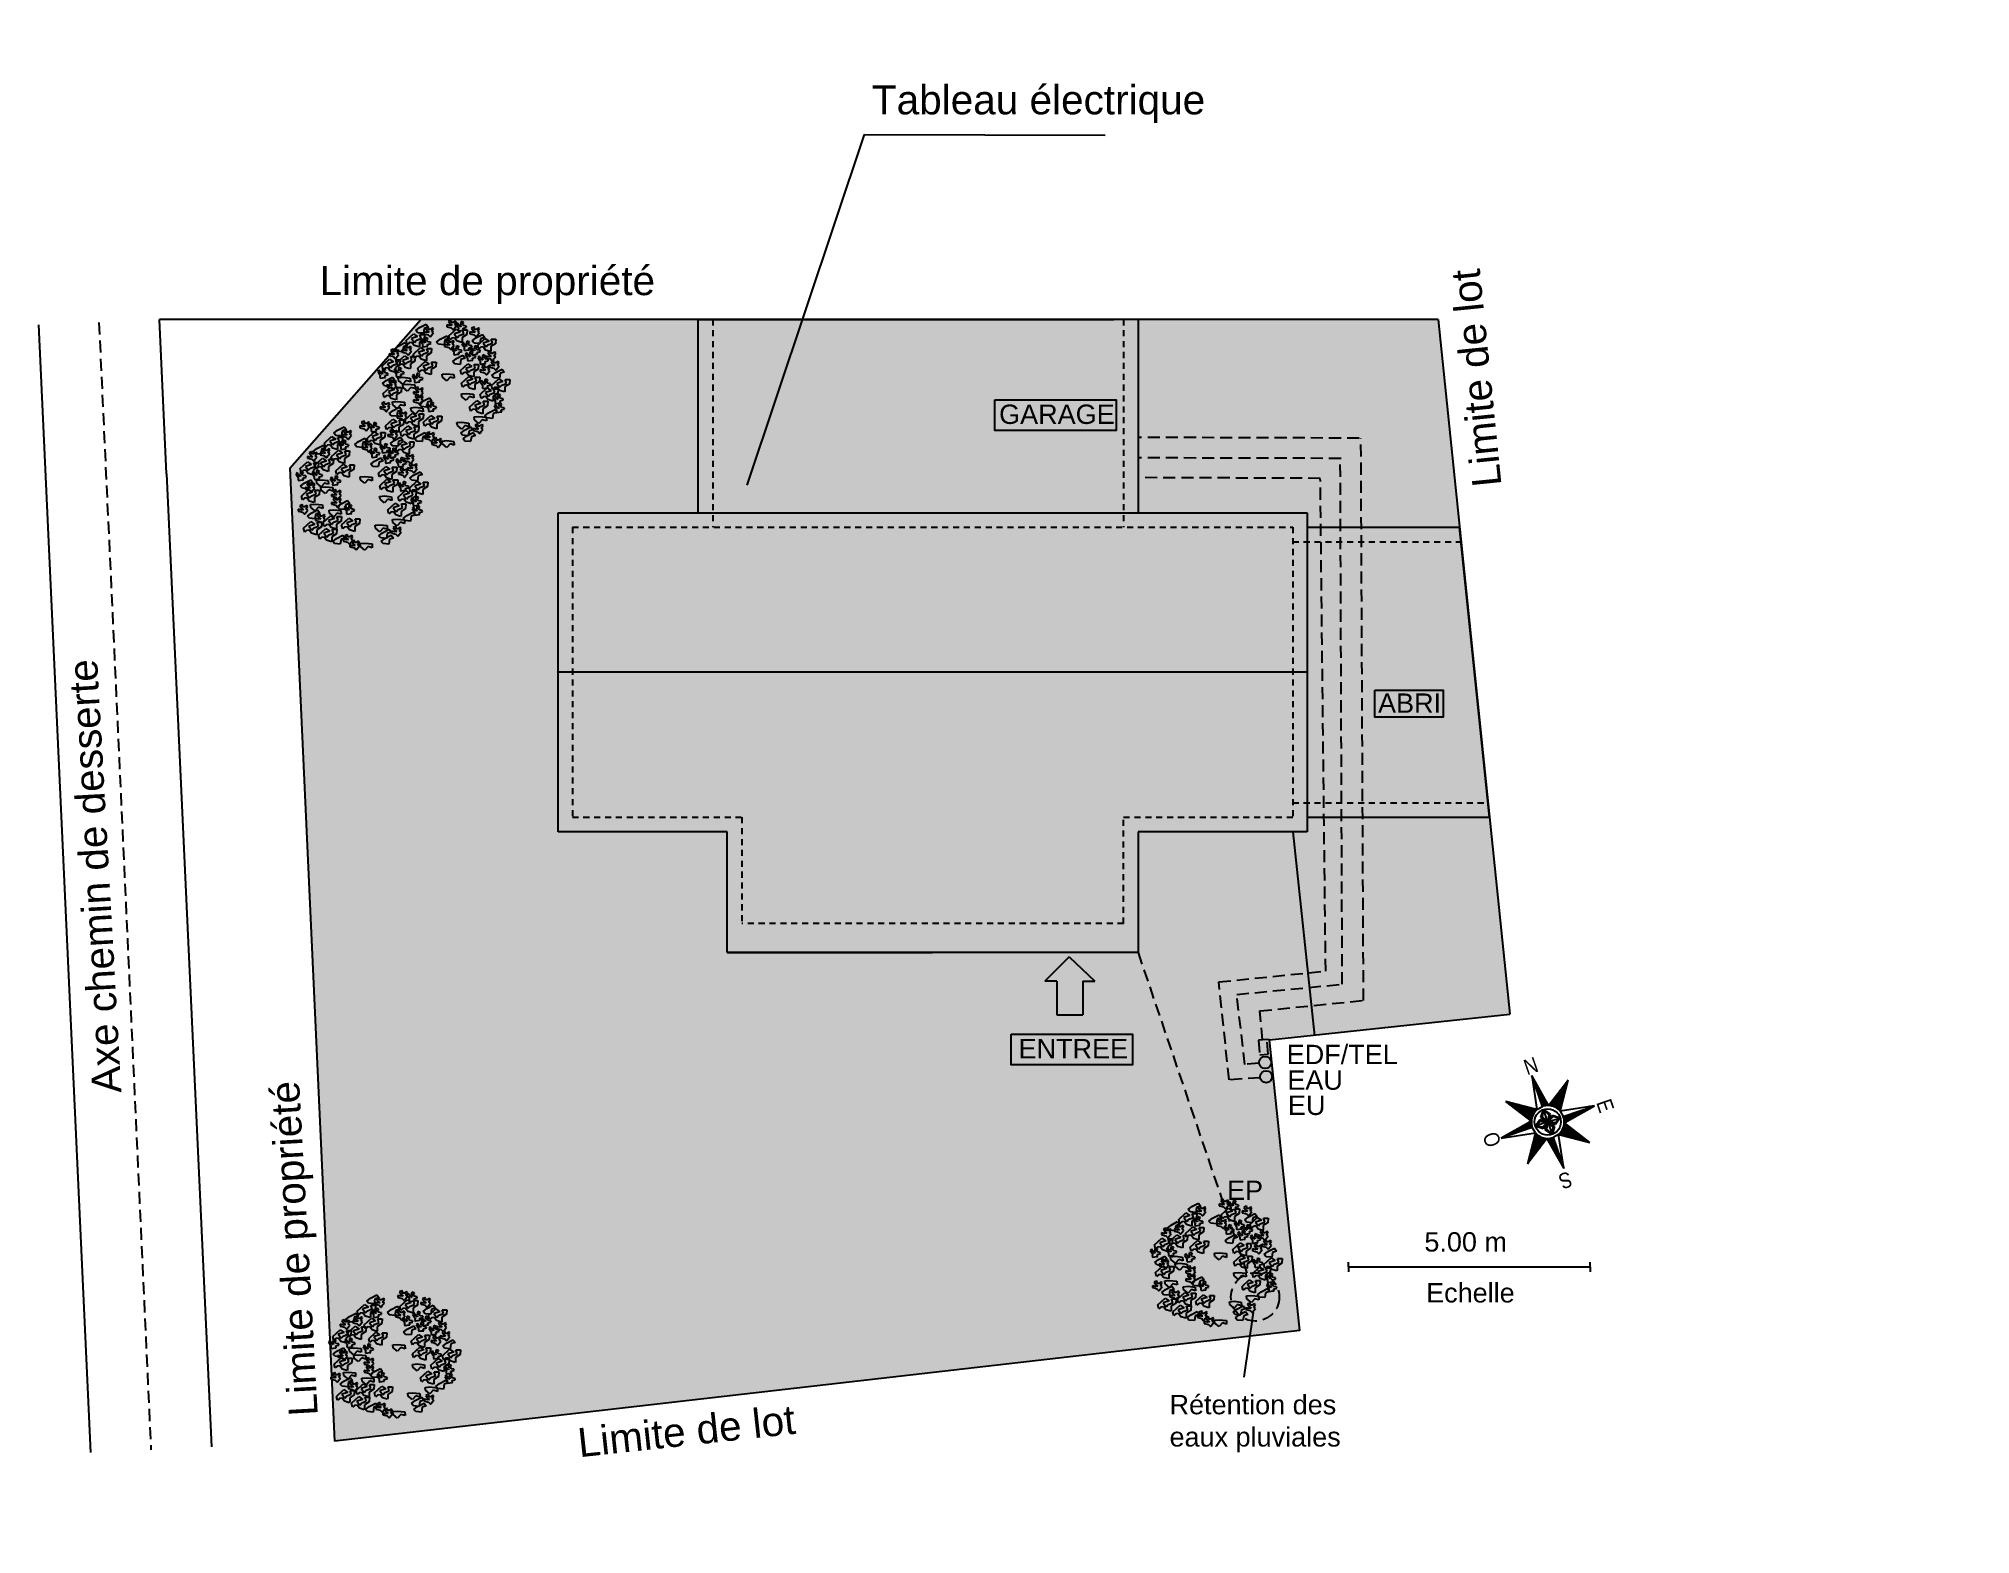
# Model space of a CAD drawing. Header units: millimetres. Extents: x 2334 to 2374, y 1703.5 to 1734.4.
import ezdxf
from ezdxf import colors
from ezdxf.entities.mleader import LeaderData, LeaderLine
from ezdxf.math import Vec2, Vec3

# ---------------------------------------------------------------- set-up
doc = ezdxf.new("R2010")
doc.units = ezdxf.units.MM
doc.linetypes.add('CACHE', pattern=[0.375, 0.25, -0.125])
doc.linetypes.add('PTS_EXT', pattern=[999999, 0, -999999])
for name, color, linetype in [('Espaces verts', 82, 'Continuous'), ('LimitesCommunes', 6, 'Continuous'), ('LimitesLot', 5, 'Continuous'), ('Maison', 7, 'Continuous'), ('Réseaux', 8, 'Continuous'), ('Texte', 7, 'Continuous')]:
    doc.layers.add(name, color=color, linetype=linetype)
doc.styles.get("Standard").update_dxf_attribs({"font": 'arial.ttf'})

# ---------------------------------------------------------------- blocks, each defined once
blk = doc.blocks.new('BRANCHO1', base_point=(16.66, 36.12))
for p, q in [((16.573, 36.15), (16.636, 36.208)), ((16.582, 36.116), (16.573, 36.15)), ((16.599, 36.131), (16.582, 36.116)), ((16.622, 36.134), (16.599, 36.131)), ((16.671, 36.184), (16.619, 36.168)), ((16.619, 36.168), (16.645, 36.134)), ((16.642, 36.107), (16.622, 36.134)), ((16.636, 36.208), (16.671, 36.184)), ((16.685, 36.094), (16.642, 36.107)), ((16.645, 36.134), (16.662, 36.153)), ((16.662, 36.153), (16.702, 36.168)), ((16.688, 36.101), (16.685, 36.094)), ((16.728, 36.162), (16.688, 36.137)), ((16.688, 36.137), (16.688, 36.101)), ((16.702, 36.168), (16.691, 36.202)), ((16.691, 36.202), (16.731, 36.202)), ((16.731, 36.202), (16.728, 36.162))]:
    blk.add_line(p, q)
blk = doc.blocks.new('BRANCHO2', base_point=(16.83, 36.07))
for p, q in [((16.783, 36.097), (16.824, 36.101)), ((16.786, 36.072), (16.783, 36.097)), ((16.824, 36.041), (16.786, 36.072)), ((16.824, 36.101), (16.887, 36.094)), ((16.853, 36.073), (16.824, 36.041)), ((16.889, 36.062), (16.853, 36.073)), ((16.887, 36.094), (16.889, 36.062))]:
    blk.add_line(p, q)
blk = doc.blocks.new('BRANCHO3', base_point=(16.71, 35.96))
for p, q in [((16.655, 35.995), (16.655, 35.979)), ((16.684, 35.989), (16.655, 35.995)), ((16.655, 35.979), (16.681, 35.973)), ((16.69, 36.035), (16.67, 36.026)), ((16.67, 36.026), (16.687, 36.001)), ((16.681, 35.973), (16.693, 35.97)), ((16.701, 35.992), (16.684, 35.989)), ((16.687, 36.001), (16.701, 35.992)), ((16.696, 36.032), (16.69, 36.035)), ((16.693, 36.016), (16.696, 36.032)), ((16.71, 36.016), (16.693, 36.016)), ((16.693, 35.97), (16.707, 35.955)), ((16.707, 35.955), (16.713, 35.955)), ((16.73, 36.029), (16.71, 36.016)), ((16.713, 35.955), (16.724, 35.97)), ((16.724, 35.998), (16.739, 36.023)), ((16.739, 35.989), (16.724, 35.998)), ((16.724, 35.97), (16.739, 35.989)), ((16.739, 36.023), (16.73, 36.029))]:
    blk.add_line(p, q)

msp = doc.modelspace()

# ---------------------------------------------------------------- hatches: boundary and pattern name
at = {"true_color": 0x939598, "transparency": 33554508}
h = msp.add_hatch(dxfattribs=at)
h.set_pattern_fill('ANGLE', color=252)
h.set_pattern_definition([(0, (1.8965, 1.311), (0, 6.985), [5.08, -1.905]), (90, (1.8965, 1.311), (-6.985, 4e-16), [5.08, -1.905])])
h.paths.add_polyline_path([(2355.839, 1714.907), (2355.305, 1715.407), (2354.805, 1714.907), (2355.055, 1714.907), (2355.055, 1714.207), (2355.589, 1714.207), (2355.589, 1714.907)])
at = {"layer": 'Espaces verts', "transparency": 33554508}
h = msp.add_hatch(color=256, dxfattribs=at)
h.dxf.hatch_style = 1
h.paths.add_polyline_path([(2339.189, 1725.531), (2340.117, 1705.404), (2360.086, 1707.692), (2359.46, 1713.71), (2360.389, 1713.808), (2359.941, 1718.012), (2356.741, 1718.012), (2356.741, 1715.512), (2348.241, 1715.512), (2348.241, 1718.012), (2344.741, 1718.012), (2344.741, 1724.612), (2347.641, 1724.612), (2347.641, 1728.612), (2341.899, 1728.612)])
at = {"layer": 'Espaces verts', "true_color": 0x939598, "transparency": 33554508}
h = msp.add_hatch(color=252, dxfattribs=at)
h.dxf.hatch_style = 1
h.paths.add_polyline_path([(2356.734, 1724.595), (2360.234, 1724.595), (2360.234, 1724.295), (2363.386, 1724.295), (2362.942, 1728.595), (2356.734, 1728.595)])
h.paths.add_polyline_path([(2364.005, 1718.295), (2360.234, 1718.295), (2360.234, 1717.995), (2359.934, 1717.995), (2360.382, 1713.792), (2364.426, 1714.221)])
at = {"layer": 'Maison', "true_color": 0x991b1e, "transparency": 33554508}
h = msp.add_hatch(color=244, dxfattribs=at)
h.dxf.hatch_style = 1
h.paths.add_polyline_path([(2360.234, 1724.595), (2344.734, 1724.595), (2344.734, 1721.295), (2360.234, 1721.295)])
h.paths.add_polyline_path([(2360.234, 1721.295), (2344.734, 1721.295), (2344.734, 1717.995), (2348.234, 1717.995), (2348.234, 1715.495), (2356.734, 1715.495), (2356.734, 1717.995), (2360.234, 1717.995)])
h.paths.add_polyline_path([(2356.734, 1728.595), (2347.634, 1728.595), (2347.634, 1724.595), (2356.734, 1724.595)])
h.paths.add_polyline_path([(2363.386, 1724.295), (2360.234, 1724.295), (2360.234, 1718.295), (2364.005, 1718.295)])
at = {"layer": 'Texte', "true_color": 0x939598, "transparency": 33554508}
h = msp.add_hatch(dxfattribs=at)
h.set_pattern_fill('ANGLE', color=252)
h.set_pattern_definition([(0, (-21.025, 12.3875), (0, 6.985), [5.08, -1.905]), (90, (-21.025, 12.3875), (-6.985, 4e-16), [5.08, -1.905])])
h.paths.add_polyline_path([(2352.484, 1732.585), (2350.984, 1731.835), (2352.484, 1731.085)])
h = msp.add_hatch(dxfattribs=at)
h.set_pattern_fill('ANGLE', color=252)
h.set_pattern_definition([(0, (41.503, 1e-08), (0, 6.985), [5.08, -1.905]), (90, (41.503, 1e-08), (-6.985, 4e-16), [5.08, -1.905])])
h.paths.add_polyline_path([(2373.203, 1722.795), (2372.453, 1721.295), (2373.953, 1721.295)])
h = msp.add_hatch(dxfattribs=at)
h.set_pattern_fill('ANGLE', color=252)
h.set_pattern_definition([(0, (-17.494, -0.712), (0, 6.985), [5.08, -1.905]), (90, (-17.494, -0.712), (-6.985, 4e-16), [5.08, -1.905])])
h.paths.add_polyline_path([(2355.589, 1714.907), (2355.839, 1714.907), (2355.305, 1715.407), (2354.805, 1714.907), (2355.055, 1714.907), (2355.055, 1714.207), (2355.589, 1714.207)])
h = msp.add_hatch(dxfattribs=at)
h.set_pattern_fill('ANGLE', color=252, angle=90)
h.set_pattern_definition([(90, (4093.2236, -653.723), (-6.985, 4e-16), [5.08, -1.905]), (180, (4093.2236, -653.723), (-9e-16, -6.985), [5.08, -1.905])])
h.paths.add_polyline_path([(2352.484, 1703.461), (2352.484, 1704.961), (2350.984, 1704.211)])

# ---------------------------------------------------------------- linework, layer by layer
at = {"transparency": 33554636}
for p, q in [((2355.305, 1715.407), (2354.805, 1714.907)), ((2355.305, 1715.407), (2355.839, 1714.907)), ((2355.055, 1714.907), (2354.805, 1714.907)), ((2355.055, 1714.907), (2355.055, 1714.207)), ((2355.589, 1714.907), (2355.839, 1714.907)), ((2355.589, 1714.907), (2355.589, 1714.207)), ((2355.055, 1714.207), (2355.589, 1714.207)), ((2361.09, 1708.993), (2361.09, 1709.093)), ((2361.09, 1708.993), (2366.09, 1708.993)), ((2361.09, 1708.993), (2361.09, 1708.893)), ((2366.09, 1708.993), (2366.09, 1709.093)), ((2366.09, 1708.993), (2366.09, 1708.893))]:
    msp.add_line(p, q, dxfattribs=at)
at = {"linetype": 'PTS_EXT', "transparency": 33554636}
for p, q in [((2365.228, 1712.331), (2364.877, 1712.956)), ((2364.877, 1712.956), (2364.986, 1712.248)), ((2365.631, 1712.856), (2365.228, 1712.331)), ((2365.466, 1712.216), (2365.631, 1712.856)), ((2364.345, 1712.414), (2364.87, 1712.011)), ((2364.986, 1712.248), (2364.345, 1712.414)), ((2366.174, 1712.324), (2365.466, 1712.216)), ((2365.549, 1711.973), (2366.174, 1712.324)), ((2364.87, 1712.011), (2364.245, 1711.66)), ((2364.245, 1711.66), (2364.953, 1711.768)), ((2364.953, 1711.768), (2364.788, 1711.128)), ((2365.542, 1711.027), (2365.433, 1711.736)), ((2365.433, 1711.736), (2366.074, 1711.57)), ((2366.074, 1711.57), (2365.549, 1711.973)), ((2364.788, 1711.128), (2365.191, 1711.652)), ((2365.191, 1711.652), (2365.542, 1711.027))]:
    msp.add_line(p, q, dxfattribs=at)
at = {"linetype": 'Continuous', "transparency": 33554636}
for p, q in [((2365.228, 1712.331), (2364.877, 1712.956)), ((2365.099, 1712.313), (2364.877, 1712.956)), ((2364.877, 1712.956), (2364.986, 1712.248)), ((2365.099, 1712.313), (2364.877, 1712.956)), ((2364.877, 1712.956), (2364.877, 1712.956)), ((2365.109, 1712.317), (2364.905, 1712.907)), ((2365.135, 1712.324), (2364.98, 1712.774)), ((2365.162, 1712.329), (2365.054, 1712.641)), ((2365.228, 1712.331), (2365.631, 1712.856)), ((2365.281, 1712.324), (2365.382, 1712.532)), ((2365.308, 1712.317), (2365.465, 1712.64)), ((2365.334, 1712.308), (2365.548, 1712.748)), ((2365.359, 1712.298), (2365.631, 1712.856)), ((2365.383, 1712.285), (2365.597, 1712.724)), ((2365.406, 1712.27), (2365.563, 1712.592)), ((2365.466, 1712.216), (2365.631, 1712.856)), ((2364.986, 1712.248), (2364.345, 1712.414)), ((2364.87, 1712.011), (2364.345, 1712.414)), ((2364.904, 1712.141), (2364.345, 1712.414)), ((2364.893, 1712.116), (2364.453, 1712.33)), ((2364.917, 1712.165), (2364.477, 1712.379)), ((2364.884, 1712.09), (2364.561, 1712.247)), ((2364.932, 1712.188), (2364.609, 1712.345)), ((2364.877, 1712.063), (2364.67, 1712.164)), ((2364.949, 1712.21), (2364.741, 1712.311)), ((2364.968, 1712.231), (2364.873, 1712.277)), ((2364.986, 1712.248), (2365.099, 1712.313)), ((2365.069, 1712.087), (2365.121, 1712.249)), ((2365.101, 1712.098), (2365.121, 1712.249)), ((2365.21, 1711.992), (2365.121, 1712.249)), ((2365.121, 1712.249), (2365.23, 1712.143)), ((2365.121, 1712.249), (2365.262, 1712.154)), ((2365.19, 1712.331), (2365.129, 1712.509)), ((2365.218, 1712.332), (2365.203, 1712.376)), ((2365.262, 1712.154), (2365.21, 1711.992)), ((2365.23, 1712.143), (2365.21, 1711.992)), ((2365.21, 1711.992), (2365.305, 1712.133)), ((2365.253, 1712.329), (2365.299, 1712.424)), ((2365.305, 1712.133), (2365.467, 1712.08)), ((2365.428, 1712.253), (2365.529, 1712.46)), ((2365.449, 1712.234), (2365.495, 1712.328)), ((2366.174, 1712.324), (2365.466, 1712.216)), ((2365.466, 1712.216), (2365.531, 1712.103)), ((2365.531, 1712.103), (2366.174, 1712.324)), ((2365.531, 1712.103), (2366.174, 1712.324)), ((2365.534, 1712.093), (2366.124, 1712.296)), ((2365.541, 1712.067), (2365.992, 1712.222)), ((2365.546, 1712.04), (2365.859, 1712.147)), ((2365.549, 1711.973), (2366.174, 1712.324)), ((2366.174, 1712.324), (2366.174, 1712.324)), ((2364.87, 1712.011), (2364.245, 1711.66)), ((2364.888, 1711.881), (2364.245, 1711.66)), ((2364.888, 1711.881), (2364.245, 1711.66)), ((2364.245, 1711.66), (2364.953, 1711.768)), ((2364.885, 1711.891), (2364.295, 1711.688)), ((2364.878, 1711.917), (2364.427, 1711.762)), ((2364.873, 1711.944), (2364.56, 1711.837)), ((2364.87, 1711.972), (2364.693, 1711.911)), ((2364.872, 1712.035), (2364.778, 1712.081)), ((2364.953, 1711.768), (2364.788, 1711.128)), ((2364.87, 1712.001), (2364.825, 1711.985)), ((2364.953, 1711.768), (2364.888, 1711.881)), ((2364.991, 1711.731), (2364.89, 1711.524)), ((2364.971, 1711.75), (2364.924, 1711.655)), ((2364.952, 1711.903), (2365.048, 1712.044)), ((2364.952, 1711.903), (2365.059, 1712.012)), ((2365.21, 1711.992), (2364.952, 1711.903)), ((2365.103, 1711.883), (2364.952, 1711.903)), ((2365.114, 1711.851), (2364.952, 1711.903)), ((2365.048, 1712.044), (2365.21, 1711.992)), ((2365.059, 1712.012), (2365.21, 1711.992)), ((2365.21, 1711.992), (2365.069, 1712.087)), ((2365.21, 1711.992), (2365.101, 1712.098)), ((2365.21, 1711.992), (2365.103, 1711.883)), ((2365.21, 1711.992), (2365.114, 1711.851)), ((2365.157, 1711.83), (2365.21, 1711.992)), ((2365.298, 1711.735), (2365.157, 1711.83)), ((2365.189, 1711.841), (2365.21, 1711.992)), ((2365.298, 1711.735), (2365.189, 1711.841)), ((2365.316, 1712.101), (2365.21, 1711.992)), ((2365.21, 1711.992), (2365.467, 1712.08)), ((2365.36, 1711.972), (2365.21, 1711.992)), ((2365.21, 1711.992), (2365.21, 1711.992)), ((2365.21, 1711.992), (2365.21, 1711.992)), ((2365.21, 1711.992), (2365.21, 1711.992)), ((2365.21, 1711.992), (2365.298, 1711.735)), ((2365.21, 1711.992), (2365.21, 1711.992)), ((2365.21, 1711.992), (2365.318, 1711.885)), ((2365.21, 1711.992), (2365.35, 1711.897)), ((2365.371, 1711.94), (2365.21, 1711.992)), ((2365.35, 1711.897), (2365.298, 1711.735)), ((2365.318, 1711.885), (2365.298, 1711.735)), ((2365.467, 1712.08), (2365.316, 1712.101)), ((2365.433, 1711.736), (2365.32, 1711.67)), ((2365.467, 1712.08), (2365.36, 1711.972)), ((2365.467, 1712.08), (2365.371, 1711.94)), ((2365.542, 1711.027), (2365.433, 1711.736)), ((2365.433, 1711.736), (2366.074, 1711.57)), ((2365.451, 1711.753), (2365.546, 1711.707)), ((2365.47, 1711.774), (2365.678, 1711.673)), ((2365.487, 1711.796), (2365.81, 1711.639)), ((2365.502, 1711.819), (2365.942, 1711.604)), ((2365.515, 1711.843), (2366.074, 1711.57)), ((2365.526, 1711.868), (2365.966, 1711.653)), ((2365.535, 1711.894), (2365.858, 1711.736)), ((2365.542, 1711.921), (2365.749, 1711.819)), ((2365.547, 1711.949), (2365.641, 1711.902)), ((2365.549, 1712.012), (2365.726, 1712.073)), ((2365.549, 1711.983), (2365.594, 1711.998)), ((2365.549, 1711.973), (2366.074, 1711.57)), ((2364.245, 1711.66), (2364.245, 1711.66)), ((2365.06, 1711.686), (2364.788, 1711.128)), ((2365.191, 1711.652), (2364.788, 1711.128)), ((2365.036, 1711.699), (2364.822, 1711.26)), ((2365.013, 1711.714), (2364.856, 1711.392)), ((2365.085, 1711.675), (2364.871, 1711.236)), ((2365.111, 1711.666), (2364.954, 1711.344)), ((2365.138, 1711.659), (2365.037, 1711.452)), ((2365.166, 1711.655), (2365.12, 1711.56)), ((2365.191, 1711.652), (2365.542, 1711.027)), ((2365.201, 1711.652), (2365.216, 1711.608)), ((2365.229, 1711.652), (2365.29, 1711.475)), ((2365.257, 1711.655), (2365.365, 1711.342)), ((2365.284, 1711.66), (2365.439, 1711.21)), ((2365.311, 1711.667), (2365.514, 1711.077)), ((2365.32, 1711.67), (2365.542, 1711.027)), ((2365.32, 1711.67), (2365.542, 1711.027)), ((2365.542, 1711.027), (2365.542, 1711.027))]:
    msp.add_line(p, q, dxfattribs=at)
msp.add_circle((2365.21, 1711.992), 0.272, dxfattribs=at)
for start, end in [(131.151, 176.849), (86.8485, 109), (41.1515, 86.8486), (176.849, 199), (221.151, 266.849), (311.151, 356.849), (356.849, 19), (266.849, 289)]:
    msp.add_arc((2365.21, 1711.992), 0.34, start, end, dxfattribs=at)
at = {"layer": 'Espaces verts', "transparency": 33554636}
for p, q in [((2359.934, 1717.995), (2360.384, 1713.777)), ((2359.453, 1713.693), (2359.396, 1713.699))]:
    msp.add_line(p, q, dxfattribs=at)
at = {"layer": 'LimitesCommunes', "linetype": 'CACHE'}
msp.add_line((2335.236, 1728.531), (2336.312, 1705.212), dxfattribs=at)
at = {"layer": 'LimitesCommunes'}
for p, q in [((2341.892, 1728.595), (2336.485, 1728.595)), ((2336.632, 1725.397), (2336.485, 1728.595)), ((2336.632, 1725.397), (2337.561, 1705.269))]:
    msp.add_line(p, q, dxfattribs=at)
at = {"layer": 'LimitesCommunes', "transparency": 33554636}
msp.add_line((2333.988, 1728.479), (2335.063, 1705.158), dxfattribs=at)
at = {"layer": 'LimitesLot'}
for p, q in [((2339.182, 1725.515), (2341.892, 1728.595)), ((2362.942, 1728.595), (2341.892, 1728.595)), ((2362.942, 1728.595), (2364.426, 1714.221)), ((2339.182, 1725.515), (2340.11, 1705.387)), ((2359.453, 1713.693), (2364.426, 1714.221)), ((2360.08, 1707.676), (2359.453, 1713.693)), ((2360.08, 1707.676), (2340.11, 1705.387))]:
    msp.add_line(p, q, dxfattribs=at)
at = {"layer": 'Maison'}
for p, q in [((2347.634, 1728.595), (2356.234, 1728.595)), ((2347.634, 1724.595), (2347.634, 1728.595)), ((2356.734, 1728.595), (2356.734, 1724.595)), ((2344.734, 1717.995), (2344.734, 1724.595)), ((2344.734, 1724.595), (2360.234, 1724.595)), ((2360.234, 1724.595), (2360.234, 1717.995)), ((2360.234, 1724.595), (2360.234, 1721.295)), ((2360.234, 1724.295), (2363.386, 1724.295)), ((2364.005, 1718.295), (2363.386, 1724.295)), ((2360.234, 1721.295), (2344.734, 1721.295)), ((2360.234, 1721.295), (2360.234, 1721.295)), ((2360.234, 1721.295), (2360.234, 1721.295)), ((2360.234, 1718.295), (2364.005, 1718.295)), ((2348.234, 1717.995), (2344.734, 1717.995)), ((2348.234, 1715.495), (2348.234, 1717.995)), ((2360.234, 1717.995), (2356.734, 1717.995)), ((2356.734, 1717.995), (2356.734, 1715.495)), ((2356.734, 1715.495), (2348.234, 1715.495))]:
    msp.add_line(p, q, dxfattribs=at)
at = {"layer": 'Maison', "linetype": 'CACHE', "ltscale": 0.5, "transparency": 33554636}
for p, q in [((2347.934, 1728.595), (2347.934, 1724.295)), ((2356.434, 1728.595), (2356.434, 1724.295)), ((2345.031, 1724.295), (2359.934, 1724.295)), ((2345.031, 1724.295), (2345.031, 1718.295)), ((2359.934, 1724.295), (2359.934, 1718.295)), ((2359.934, 1723.995), (2363.417, 1723.995)), ((2359.934, 1718.595), (2363.974, 1718.595)), ((2345.031, 1718.295), (2348.534, 1718.295)), ((2348.534, 1718.295), (2348.534, 1716.095)), ((2356.434, 1716.095), (2356.434, 1718.295)), ((2356.434, 1718.295), (2359.934, 1718.295)), ((2356.434, 1716.095), (2348.534, 1716.095))]:
    msp.add_line(p, q, dxfattribs=at)
at = {"layer": 'Réseaux', "linetype": 'CACHE'}
for p, q in [((2361.308, 1726.138), (2356.734, 1726.152)), ((2361.398, 1714.506), (2361.345, 1726.138)), ((2360.933, 1725.719), (2356.734, 1725.73)), ((2360.958, 1714.841), (2360.917, 1725.719)), ((2360.504, 1725.306), (2356.734, 1725.322)), ((2360.615, 1715.115), (2360.504, 1725.306)), ((2358.403, 1714.889), (2360.615, 1715.115)), ((2358.619, 1712.865), (2358.403, 1714.889)), ((2358.776, 1714.63), (2360.958, 1714.841)), ((2358.942, 1713.182), (2358.776, 1714.63)), ((2359.254, 1714.289), (2361.398, 1714.506)), ((2359.308, 1713.69), (2359.254, 1714.289)), ((2359.24, 1713.207), (2358.942, 1713.182)), ((2359.261, 1712.906), (2358.619, 1712.865))]:
    msp.add_line(p, q, dxfattribs=at)
at = {"layer": 'Réseaux', "linetype": 'CACHE', "transparency": 33554636}
msp.add_line((2356.734, 1715.495), (2358.994, 1708.846), dxfattribs=at)
at = {"layer": 'Réseaux', "linetype": 'CACHE'}
msp.add_lwpolyline([(2359.396, 1713.699), (2359.222, 1713.681), (2359.254, 1713.379), (2359.428, 1713.397)], close=True, dxfattribs=at)
at = {"layer": 'Réseaux'}
for centre in [(2359.363, 1713.222), (2359.383, 1712.928)]:
    msp.add_circle(centre, 0.124, dxfattribs=at)
at = {"layer": 'Réseaux', "linetype": 'CACHE'}
msp.add_circle((2359.155, 1708.373), 0.5, dxfattribs=at)
at = {"layer": 'Texte', "transparency": 33554636}
msp.add_line((2348.234, 1715.495), (2352.484, 1715.495), dxfattribs=at)
at = {"layer": 'Texte'}
msp.add_line((2359.118, 1708.053), (2358.919, 1706.716), dxfattribs=at)
at = {"layer": 'Texte', "transparency": 33554636}
for points in [[(2353.772, 1726.933), (2356.281, 1726.933), (2356.281, 1726.298), (2353.772, 1726.298)], [(2361.634, 1720.922), (2363.046, 1720.922), (2363.046, 1720.368), (2361.634, 1720.368)], [(2354.108, 1713.807), (2356.617, 1713.807), (2356.617, 1713.172), (2354.108, 1713.172)]]:
    msp.add_lwpolyline(points, close=True, dxfattribs=at)

# ---------------------------------------------------------------- block references
at = {"layer": 'Espaces verts', "transparency": 33554636}
for name, p, xscale, yscale, zscale, rotation in [('BRANCHO2', (2341.921, 1728.372), 2.383188453260404, 2.383188453260404, 2.383188453260404, 33.69006752598447), ('BRANCHO3', (2342.683, 1728.372), 2.383188453260406, 2.383188453260406, 2.383188453260406, 315.0000000000102), ('BRANCHO2', (2341.492, 1727.991), 2.383188453260404, 2.383188453260404, 2.383188453260404, 33.69006752598447), ('BRANCHO3', (2341.944, 1728.038), 2.383188453260406, 2.383188453260406, 2.383188453260406, 315.0000000000102), ('BRANCHO2', (2342.35, 1728.134), 2.383188453260404, 2.383188453260404, 2.383188453260404, 33.69006752598447), ('BRANCHO3', (2342.802, 1727.967), 2.383188453260406, 2.383188453260406, 2.383188453260406, 315.0000000000102), ('BRANCHO2', (2343.088, 1728.158), 2.383188453260404, 2.383188453260404, 2.383188453260404, 33.69006752598447), ('BRANCHO3', (2342.588, 1727.872), 2.383188453260406, 2.383188453260406, 2.383188453260406, 315.0000000000102), ('BRANCHO2', (2342.683, 1727.729), 2.383188453260404, 2.383188453260404, 2.383188453260404, 33.69006752598447), ('BRANCHO3', (2342.874, 1727.752), 2.383188453260406, 2.383188453260406, 2.383188453260406, 315.0000000000102), ('BRANCHO3', (2342.969, 1727.872), 2.383188453260406, 2.383188453260406, 2.383188453260406, 315.0000000000102), ('BRANCHO3', (2343.136, 1727.681), 2.383188453260406, 2.383188453260406, 2.383188453260406, 315.0000000000102), ('BRANCHO3', (2341.063, 1727.395), 2.383188453260406, 2.383188453260406, 2.383188453260406, 315.0000000000102), ('BRANCHO2', (2341.23, 1727.276), 2.383188453260404, 2.383188453260404, 2.383188453260404, 33.69006752598447), ('BRANCHO3', (2341.396, 1727.419), 2.383188453260406, 2.383188453260406, 2.383188453260406, 315.0000000000102), ('BRANCHO3', (2341.778, 1727.3), 2.383188453260406, 2.383188453260406, 2.383188453260406, 315.0000000000102), ('BRANCHO3', (2343.184, 1727.181), 2.383188453260406, 2.383188453260406, 2.383188453260406, 315.0000000000102), ('BRANCHO2', (2343.494, 1727.443), 2.383188453260404, 2.383188453260404, 2.383188453260404, 33.69006752598447), ('BRANCHO2', (2341.992, 1726.847), 2.383188453260404, 2.383188453260404, 2.383188453260404, 33.69006752598447), ('BRANCHO3', (2342.064, 1726.704), 2.383188453260406, 2.383188453260406, 2.383188453260406, 315.0000000000102), ('BRANCHO3', (2343.446, 1726.871), 2.383188453260406, 2.383188453260406, 2.383188453260406, 315.0000000000102), ('BRANCHO3', (2340.882, 1726.284), 2.383188453260406, 2.383188453260406, 2.383188453260406, 315.0000000000102), ('BRANCHO2', (2341.372, 1726.656), 2.383188453260404, 2.383188453260404, 2.383188453260404, 33.69006752598447), ('BRANCHO2', (2343.351, 1726.609), 2.383188453260404, 2.383188453260404, 2.383188453260404, 33.69006752598447), ('BRANCHO3', (2343.47, 1726.68), 2.383188453260406, 2.383188453260406, 2.383188453260406, 315.0000000000102), ('BRANCHO2', (2340.226, 1726.25), 2.383188453260404, 2.383188453260404, 2.383188453260404, 33.69006752598447), ('BRANCHO3', (2340.25, 1725.916), 2.383188453260406, 2.383188453260406, 2.383188453260406, 315.0000000000102), ('BRANCHO2', (2340.655, 1726.012), 2.383188453260404, 2.383188453260404, 2.383188453260404, 33.69006752598447), ('BRANCHO2', (2341.394, 1726.036), 2.383188453260404, 2.383188453260404, 2.383188453260404, 33.69006752598447), ('BRANCHO2', (2341.897, 1726.132), 2.383188453260404, 2.383188453260404, 2.383188453260404, 33.69006752598447), ('BRANCHO2', (2342.85, 1726.251), 2.383188453260404, 2.383188453260404, 2.383188453260404, 33.69006752598447), ('BRANCHO2', (2342.898, 1726.132), 2.383188453260404, 2.383188453260404, 2.383188453260404, 33.69006752598447), ('BRANCHO2', (2339.797, 1725.869), 2.383188453260404, 2.383188453260404, 2.383188453260404, 33.69006752598447), ('BRANCHO3', (2340.893, 1725.75), 2.383188453260406, 2.383188453260406, 2.383188453260406, 315.0000000000102), ('BRANCHO2', (2340.989, 1725.607), 2.383188453260404, 2.383188453260404, 2.383188453260404, 33.69006752598447), ('BRANCHO3', (2341.108, 1725.845), 2.383188453260406, 2.383188453260406, 2.383188453260406, 315.0000000000102), ('BRANCHO3', (2341.179, 1725.631), 2.383188453260406, 2.383188453260406, 2.383188453260406, 315.0000000000102), ('BRANCHO3', (2341.275, 1725.75), 2.383188453260406, 2.383188453260406, 2.383188453260406, 315.0000000000102), ('BRANCHO3', (2341.441, 1725.559), 2.383188453260406, 2.383188453260406, 2.383188453260406, 315.0000000000102), ('BRANCHO3', (2339.368, 1725.273), 2.383188453260406, 2.383188453260406, 2.383188453260406, 315.0000000000102), ('BRANCHO3', (2339.702, 1725.297), 2.383188453260406, 2.383188453260406, 2.383188453260406, 315.0000000000102), ('BRANCHO3', (2340.083, 1725.178), 2.383188453260406, 2.383188453260406, 2.383188453260406, 315.0000000000102), ('BRANCHO2', (2341.799, 1725.321), 2.383188453260404, 2.383188453260404, 2.383188453260404, 33.69006752598447), ('BRANCHO2', (2339.535, 1725.154), 2.383188453260404, 2.383188453260404, 2.383188453260404, 33.69006752598447), ('BRANCHO3', (2341.489, 1725.059), 2.383188453260406, 2.383188453260406, 2.383188453260406, 315.0000000000102), ('BRANCHO3', (2341.751, 1724.749), 2.383188453260406, 2.383188453260406, 2.383188453260406, 315.0000000000102), ('BRANCHO2', (2339.678, 1724.534), 2.383188453260404, 2.383188453260404, 2.383188453260404, 33.69006752598447), ('BRANCHO2', (2340.297, 1724.725), 2.383188453260404, 2.383188453260404, 2.383188453260404, 33.69006752598447), ('BRANCHO3', (2340.369, 1724.582), 2.383188453260406, 2.383188453260406, 2.383188453260406, 315.0000000000102), ('BRANCHO2', (2341.656, 1724.487), 2.383188453260404, 2.383188453260404, 2.383188453260404, 33.69006752598447), ('BRANCHO3', (2341.775, 1724.558), 2.383188453260406, 2.383188453260406, 2.383188453260406, 315.0000000000102), ('BRANCHO2', (2340.202, 1724.01), 2.383188453260404, 2.383188453260404, 2.383188453260404, 33.69006752598447), ('BRANCHO2', (2341.155, 1724.129), 2.383188453260404, 2.383188453260404, 2.383188453260404, 33.69006752598447), ('BRANCHO2', (2341.203, 1724.01), 2.383188453260404, 2.383188453260404, 2.383188453260404, 33.69006752598447), ('BRANCHO2', (2357.9, 1710.188), 2.383188453260404, 2.383188453260404, 2.383188453260404, 33.69006752598447), ('BRANCHO3', (2358.663, 1710.188), 2.383188453260406, 2.383188453260406, 2.383188453260406, 315.0000000000102), ('BRANCHO2', (2357.471, 1709.807), 2.383188453260404, 2.383188453260404, 2.383188453260404, 33.69006752598447), ('BRANCHO3', (2357.924, 1709.854), 2.383188453260406, 2.383188453260406, 2.383188453260406, 315.0000000000102), ('BRANCHO2', (2358.329, 1709.95), 2.383188453260404, 2.383188453260404, 2.383188453260404, 33.69006752598447), ('BRANCHO3', (2358.567, 1709.687), 2.383188453260406, 2.383188453260406, 2.383188453260406, 315.0000000000102), ('BRANCHO3', (2358.782, 1709.783), 2.383188453260406, 2.383188453260406, 2.383188453260406, 315.0000000000102), ('BRANCHO3', (2358.853, 1709.568), 2.383188453260406, 2.383188453260406, 2.383188453260406, 315.0000000000102), ('BRANCHO3', (2358.949, 1709.687), 2.383188453260406, 2.383188453260406, 2.383188453260406, 315.0000000000102), ('BRANCHO2', (2359.068, 1709.973), 2.383188453260404, 2.383188453260404, 2.383188453260404, 33.69006752598447), ('BRANCHO3', (2357.042, 1709.211), 2.383188453260406, 2.383188453260406, 2.383188453260406, 315.0000000000102), ('BRANCHO3', (2357.376, 1709.235), 2.383188453260406, 2.383188453260406, 2.383188453260406, 315.0000000000102), ('BRANCHO3', (2357.757, 1709.115), 2.383188453260406, 2.383188453260406, 2.383188453260406, 315.0000000000102), ('BRANCHO2', (2358.663, 1709.544), 2.383188453260404, 2.383188453260404, 2.383188453260404, 33.69006752598447), ('BRANCHO3', (2359.115, 1709.497), 2.383188453260406, 2.383188453260406, 2.383188453260406, 315.0000000000102), ('BRANCHO2', (2359.473, 1709.258), 2.383188453260404, 2.383188453260404, 2.383188453260404, 33.69006752598447), ('BRANCHO2', (2357.209, 1709.092), 2.383188453260404, 2.383188453260404, 2.383188453260404, 33.69006752598447), ('BRANCHO3', (2359.163, 1708.996), 2.383188453260406, 2.383188453260406, 2.383188453260406, 315.0000000000102), ('BRANCHO2', (2357.352, 1708.472), 2.383188453260404, 2.383188453260404, 2.383188453260404, 33.69006752598447), ('BRANCHO2', (2357.971, 1708.663), 2.383188453260404, 2.383188453260404, 2.383188453260404, 33.69006752598447), ('BRANCHO3', (2358.043, 1708.52), 2.383188453260406, 2.383188453260406, 2.383188453260406, 315.0000000000102), ('BRANCHO2', (2359.33, 1708.424), 2.383188453260404, 2.383188453260404, 2.383188453260404, 33.69006752598447), ('BRANCHO3', (2359.425, 1708.686), 2.383188453260406, 2.383188453260406, 2.383188453260406, 315.0000000000102), ('BRANCHO3', (2359.449, 1708.496), 2.383188453260406, 2.383188453260406, 2.383188453260406, 315.0000000000102), ('BRANCHO2', (2340.904, 1708.295), 2.383188453260404, 2.383188453260404, 2.383188453260404, 33.69006752598447), ('BRANCHO3', (2340.928, 1707.961), 2.383188453260406, 2.383188453260406, 2.383188453260406, 315.0000000000102), ('BRANCHO2', (2341.333, 1708.057), 2.383188453260404, 2.383188453260404, 2.383188453260404, 33.69006752598447), ('BRANCHO3', (2341.667, 1708.295), 2.383188453260406, 2.383188453260406, 2.383188453260406, 315.0000000000102), ('BRANCHO2', (2342.072, 1708.08), 2.383188453260404, 2.383188453260404, 2.383188453260404, 33.69006752598447), ('BRANCHO2', (2358.829, 1708.067), 2.383188453260404, 2.383188453260404, 2.383188453260404, 33.69006752598447), ('BRANCHO2', (2340.475, 1707.914), 2.383188453260404, 2.383188453260404, 2.383188453260404, 33.69006752598447), ('BRANCHO3', (2341.571, 1707.794), 2.383188453260406, 2.383188453260406, 2.383188453260406, 315.0000000000102), ('BRANCHO2', (2341.667, 1707.651), 2.383188453260404, 2.383188453260404, 2.383188453260404, 33.69006752598447), ('BRANCHO3', (2341.786, 1707.89), 2.383188453260406, 2.383188453260406, 2.383188453260406, 315.0000000000102), ('BRANCHO3', (2341.857, 1707.675), 2.383188453260406, 2.383188453260406, 2.383188453260406, 315.0000000000102), ('BRANCHO3', (2341.953, 1707.794), 2.383188453260406, 2.383188453260406, 2.383188453260406, 315.0000000000102), ('BRANCHO3', (2342.119, 1707.604), 2.383188453260406, 2.383188453260406, 2.383188453260406, 315.0000000000102), ('BRANCHO2', (2357.876, 1707.948), 2.383188453260404, 2.383188453260404, 2.383188453260404, 33.69006752598447), ('BRANCHO2', (2358.877, 1707.948), 2.383188453260404, 2.383188453260404, 2.383188453260404, 33.69006752598447), ('BRANCHO3', (2340.046, 1707.318), 2.383188453260406, 2.383188453260406, 2.383188453260406, 315.0000000000102), ('BRANCHO2', (2340.213, 1707.199), 2.383188453260404, 2.383188453260404, 2.383188453260404, 33.69006752598447), ('BRANCHO3', (2340.38, 1707.342), 2.383188453260406, 2.383188453260406, 2.383188453260406, 315.0000000000102), ('BRANCHO3', (2340.761, 1707.223), 2.383188453260406, 2.383188453260406, 2.383188453260406, 315.0000000000102), ('BRANCHO3', (2342.167, 1707.103), 2.383188453260406, 2.383188453260406, 2.383188453260406, 315.0000000000102), ('BRANCHO2', (2342.477, 1707.365), 2.383188453260404, 2.383188453260404, 2.383188453260404, 33.69006752598447), ('BRANCHO3', (2342.429, 1706.794), 2.383188453260406, 2.383188453260406, 2.383188453260406, 315.0000000000102), ('BRANCHO2', (2340.356, 1706.579), 2.383188453260404, 2.383188453260404, 2.383188453260404, 33.69006752598447), ('BRANCHO2', (2340.976, 1706.77), 2.383188453260404, 2.383188453260404, 2.383188453260404, 33.69006752598447), ('BRANCHO3', (2341.047, 1706.627), 2.383188453260406, 2.383188453260406, 2.383188453260406, 315.0000000000102), ('BRANCHO2', (2342.334, 1706.531), 2.383188453260404, 2.383188453260404, 2.383188453260404, 33.69006752598447), ('BRANCHO3', (2342.453, 1706.603), 2.383188453260406, 2.383188453260406, 2.383188453260406, 315.0000000000102), ('BRANCHO2', (2340.88, 1706.055), 2.383188453260404, 2.383188453260404, 2.383188453260404, 33.69006752598447), ('BRANCHO2', (2341.833, 1706.174), 2.383188453260404, 2.383188453260404, 2.383188453260404, 33.69006752598447), ('BRANCHO2', (2341.881, 1706.055), 2.383188453260404, 2.383188453260404, 2.383188453260404, 33.69006752598447)]:
    msp.add_blockref(name, p, dxfattribs=dict(at, xscale=xscale, yscale=yscale, zscale=zscale, rotation=rotation))
at = {"layer": 'Espaces verts', "transparency": 33554636, "xscale": 2.383188453260405, "yscale": 2.383188453260405, "zscale": 2.383188453260405}
for name, p in [('BRANCHO3', (2342.564, 1728.396)), ('BRANCHO1', (2341.801, 1728.086)), ('BRANCHO3', (2342.087, 1728.253)), ('BRANCHO3', (2342.516, 1727.991)), ('BRANCHO1', (2342.683, 1728.181)), ('BRANCHO3', (2343.041, 1728.253)), ('BRANCHO1', (2343.279, 1727.991)), ('BRANCHO1', (2341.301, 1727.562)), ('BRANCHO3', (2341.372, 1727.8)), ('BRANCHO1', (2341.611, 1727.633)), ('BRANCHO3', (2341.635, 1727.872)), ('BRANCHO1', (2341.944, 1727.8)), ('BRANCHO1', (2342.04, 1727.514)), ('BRANCHO3', (2343.374, 1727.752)), ('BRANCHO3', (2343.446, 1727.562)), ('BRANCHO3', (2341.325, 1727.157)), ('BRANCHO2', (2341.539, 1727.324)), ('BRANCHO2', (2342.445, 1727.395)), ('BRANCHO1', (2342.922, 1727.466)), ('BRANCHO1', (2342.945, 1727.204)), ('BRANCHO3', (2343.255, 1727.466)), ('BRANCHO1', (2343.565, 1727.157)), ('BRANCHO1', (2341.325, 1726.99)), ('BRANCHO2', (2341.635, 1727.181)), ('BRANCHO3', (2341.873, 1727.014)), ('BRANCHO3', (2341.873, 1726.847)), ('BRANCHO2', (2342.85, 1726.99)), ('BRANCHO1', (2343.112, 1726.704)), ('BRANCHO1', (2343.327, 1726.966)), ('BRANCHO3', (2341.182, 1726.704)), ('BRANCHO1', (2341.372, 1726.323)), ('BRANCHO2', (2341.42, 1726.823)), ('BRANCHO3', (2341.539, 1726.513)), ('BRANCHO1', (2341.778, 1726.442)), ('BRANCHO2', (2341.801, 1726.704)), ('BRANCHO1', (2342.159, 1726.394)), ('BRANCHO2', (2343.112, 1726.513)), ('BRANCHO1', (2340.107, 1725.964)), ('BRANCHO3', (2340.393, 1726.131)), ('BRANCHO3', (2340.763, 1726.308)), ('BRANCHO1', (2340.989, 1726.059)), ('BRANCHO3', (2341.346, 1726.131)), ('BRANCHO1', (2341.682, 1726.18)), ('BRANCHO3', (2342.111, 1726.084)), ('BRANCHO3', (2342.254, 1725.965)), ('BRANCHO2', (2342.755, 1726.394)), ('BRANCHO3', (2343.112, 1726.251)), ('BRANCHO3', (2339.678, 1725.678)), ('BRANCHO1', (2339.916, 1725.511)), ('BRANCHO3', (2339.94, 1725.75)), ('BRANCHO1', (2340.25, 1725.678)), ('BRANCHO3', (2340.822, 1725.869)), ('BRANCHO1', (2341.584, 1725.869)), ('BRANCHO3', (2341.68, 1725.631)), ('BRANCHO2', (2342.445, 1726.013)), ('BRANCHO1', (2339.606, 1725.44)), ('BRANCHO1', (2340.345, 1725.392)), ('BRANCHO2', (2340.75, 1725.273)), ('BRANCHO1', (2341.227, 1725.345)), ('BRANCHO3', (2341.561, 1725.345)), ('BRANCHO3', (2341.751, 1725.44)), ('BRANCHO1', (2339.63, 1724.868)), ('BRANCHO3', (2339.63, 1725.035)), ('BRANCHO2', (2339.845, 1725.202)), ('BRANCHO2', (2339.94, 1725.059)), ('BRANCHO3', (2340.178, 1724.892)), ('BRANCHO3', (2340.178, 1724.725)), ('BRANCHO2', (2341.155, 1724.868)), ('BRANCHO1', (2341.251, 1725.082)), ('BRANCHO1', (2341.632, 1724.844)), ('BRANCHO1', (2341.87, 1725.035)), ('BRANCHO3', (2339.487, 1724.582)), ('BRANCHO2', (2339.725, 1724.701)), ('BRANCHO3', (2339.845, 1724.391)), ('BRANCHO1', (2340.083, 1724.32)), ('BRANCHO2', (2340.107, 1724.582)), ('BRANCHO1', (2341.418, 1724.582)), ('BRANCHO1', (2339.678, 1724.201)), ('BRANCHO1', (2339.988, 1724.058)), ('BRANCHO1', (2340.464, 1724.272)), ('BRANCHO3', (2340.417, 1723.962)), ('BRANCHO2', (2341.06, 1724.272)), ('BRANCHO3', (2341.418, 1724.129)), ('BRANCHO2', (2341.418, 1724.391)), ('BRANCHO3', (2340.56, 1723.843)), ('BRANCHO2', (2340.75, 1723.891)), ('BRANCHO3', (2358.067, 1710.069)), ('BRANCHO3', (2358.543, 1710.212)), ('BRANCHO1', (2358.663, 1709.997)), ('BRANCHO3', (2359.02, 1710.069)), ('BRANCHO3', (2357.352, 1709.616)), ('BRANCHO3', (2357.614, 1709.687)), ('BRANCHO1', (2357.781, 1709.902)), ('BRANCHO1', (2357.924, 1709.616)), ('BRANCHO3', (2358.496, 1709.807)), ('BRANCHO1', (2359.258, 1709.807)), ('BRANCHO3', (2359.354, 1709.568)), ('BRANCHO1', (2357.28, 1709.378)), ('BRANCHO1', (2357.59, 1709.449)), ('BRANCHO1', (2358.019, 1709.33)), ('BRANCHO1', (2358.901, 1709.282)), ('BRANCHO3', (2359.234, 1709.282)), ('BRANCHO3', (2359.425, 1709.378)), ('BRANCHO1', (2357.304, 1708.806)), ('BRANCHO3', (2357.304, 1708.972)), ('BRANCHO2', (2357.519, 1709.139)), ('BRANCHO2', (2357.614, 1708.996)), ('BRANCHO3', (2357.852, 1708.829)), ('BRANCHO2', (2358.424, 1709.211)), ('BRANCHO1', (2358.925, 1709.02)), ('BRANCHO1', (2359.306, 1708.782)), ('BRANCHO1', (2359.544, 1708.972)), ('BRANCHO3', (2357.161, 1708.52)), ('BRANCHO2', (2357.399, 1708.639)), ('BRANCHO2', (2357.781, 1708.52)), ('BRANCHO3', (2357.852, 1708.663)), ('BRANCHO2', (2358.829, 1708.806)), ('BRANCHO1', (2359.092, 1708.52)), ('BRANCHO1', (2340.785, 1708.009)), ('BRANCHO3', (2341.071, 1708.176)), ('BRANCHO3', (2341.548, 1708.319)), ('BRANCHO1', (2341.667, 1708.104)), ('BRANCHO3', (2342.024, 1708.176)), ('BRANCHO1', (2342.262, 1707.914)), ('BRANCHO1', (2357.352, 1708.138)), ('BRANCHO3', (2357.519, 1708.329)), ('BRANCHO1', (2357.662, 1707.995)), ('BRANCHO1', (2357.757, 1708.257)), ('BRANCHO1', (2358.138, 1708.21)), ('BRANCHO2', (2358.734, 1708.21)), ('BRANCHO3', (2359.092, 1708.067)), ('BRANCHO2', (2359.092, 1708.329)), ('BRANCHO3', (2340.356, 1707.723)), ('BRANCHO1', (2340.594, 1707.556)), ('BRANCHO3', (2340.618, 1707.794)), ('BRANCHO1', (2340.928, 1707.723)), ('BRANCHO3', (2341.5, 1707.914)), ('BRANCHO3', (2342.358, 1707.675)), ('BRANCHO3', (2358.091, 1707.9)), ('BRANCHO3', (2358.234, 1707.781)), ('BRANCHO2', (2358.424, 1707.828)), ('BRANCHO1', (2340.284, 1707.485)), ('BRANCHO2', (2340.523, 1707.246)), ('BRANCHO1', (2341.023, 1707.437)), ('BRANCHO2', (2341.428, 1707.318)), ('BRANCHO1', (2341.905, 1707.389)), ('BRANCHO1', (2341.929, 1707.127)), ('BRANCHO3', (2342.239, 1707.389)), ('BRANCHO3', (2342.429, 1707.485)), ('BRANCHO1', (2340.308, 1706.913)), ('BRANCHO3', (2340.308, 1707.08)), ('BRANCHO2', (2340.618, 1707.103)), ('BRANCHO3', (2340.856, 1706.937)), ('BRANCHO3', (2340.856, 1706.77)), ('BRANCHO2', (2341.833, 1706.913)), ('BRANCHO1', (2342.31, 1706.889)), ('BRANCHO1', (2342.548, 1707.08)), ('BRANCHO3', (2340.165, 1706.627)), ('BRANCHO2', (2340.404, 1706.746)), ('BRANCHO3', (2340.523, 1706.436)), ('BRANCHO1', (2340.761, 1706.365)), ('BRANCHO2', (2340.785, 1706.627)), ('BRANCHO1', (2341.142, 1706.317)), ('BRANCHO1', (2342.096, 1706.627)), ('BRANCHO1', (2340.356, 1706.245)), ('BRANCHO1', (2340.666, 1706.102)), ('BRANCHO3', (2341.095, 1706.007)), ('BRANCHO2', (2341.738, 1706.317)), ('BRANCHO3', (2342.096, 1706.174)), ('BRANCHO2', (2342.096, 1706.436)), ('BRANCHO3', (2341.238, 1705.888)), ('BRANCHO2', (2341.428, 1705.936))]:
    msp.add_blockref(name, p, dxfattribs=at)

# ---------------------------------------------------------------- texts
at = {"linetype": 'Continuous', "transparency": 33554636, "width": 0.85}
for s, rotation, p in [('N', 19, (2364.783, 1712.956)), ('E', 289, (2366.208, 1712.396)), ('O', 109, (2364.254, 1711.541)), ('S', 199, (2365.645, 1710.978))]:
    msp.add_text(s, height=0.32, rotation=rotation, dxfattribs=at).set_placement(p)
at = {"layer": 'Texte', "transparency": 33554636, "attachment_point": 1}
for s, width, heights, insert, char_height in [('Tableau électrique', 14.37275, [2.279], (2351.227, 1733.436), 0.6), ('GARAGE', 2.51012, [0.53], (2353.859, 1726.832), 0.4), ('ABRI', 2.51012, [0.53], (2361.699, 1720.856), 0.4), ('ENTREE', 2.51012, [0.53], (2354.261, 1713.709), 0.4), ('EDF/TEL', 4.58216, [0.551], (2359.809, 1713.589), 0.4), ('EAU', 4.58216, [0.551], (2359.822, 1713.059), 0.4), ('EU', 4.58216, [0.551], (2359.834, 1712.537), 0.4), ('EP', 4.58216, [0.551], (2358.574, 1710.779), 0.4), ('5.00 m', 2.51012, [0.53], (2362.657, 1709.712), 0.4), ('Echelle', 2.51012, [0.53], (2362.693, 1708.658), 0.4)]:
    msp.add_mtext_dynamic_manual_height_columns(s, width=width, gutter_width=12.5, heights=heights, dxfattribs=dict(at, insert=insert, char_height=char_height))
at = {"layer": 'Texte', "attachment_point": 1}
for s, width, heights, insert, char_height in [('Limite de propriété', 14.37275, [2.279], (2339.8, 1729.696), 0.6), ('Rétention des \\Peaux pluviales', 4.13392, [1.29], (2357.385, 1706.345), 0.4)]:
    msp.add_mtext_dynamic_manual_height_columns(s, width=width, gutter_width=12.5, heights=heights, dxfattribs=dict(at, insert=insert, char_height=char_height))
at = {"layer": 'Texte', "char_height": 0.6, "attachment_point": 1}
for s, width, heights, insert, rotation in [('Limite de lot', 14.37275, [2.279], (2363.657, 1725.101), 95.7628), ('Axe chemin de desserte', 14.37275, [2.279], (2335.101, 1712.568), 93.2205), ('Limite de propriété', 14.37275, [2.279], (2339.165, 1705.889), 93.2205), ('Limite de lot', 5.27482, [1.105], (2345.111, 1705.652), 6.2262)]:
    msp.add_mtext_dynamic_manual_height_columns(s, width=width, gutter_width=12.5, heights=heights, dxfattribs=dict(at, insert=insert, rotation=rotation))

# ---------------------------------------------------------------- leaders
at = {"layer": 'Texte', "transparency": 33554636}
ml = msp.add_multileader_mtext('Standard', dxfattribs=at)
ml.set_content('', color=256)
ml.set_leader_properties()
ml.build(insert=Vec2(0, 0))
ml.multileader.update_dxf_attribs({"arrow_head_size": 0.6})
ctx = ml.context
ctx.base_point, ctx.arrow_head_size, ctx.plane_origin, ctx.plane_x_axis, ctx.plane_y_axis = Vec3(2356.054, 1732.407), 0.6, Vec3(2370.178, 1730.797), Vec3(0.999998, -0.002187), Vec3(0.002187, 0.999998)
notes = []
notes.append((ctx, [(0, (1, 1, 0), (2351.075, 1732.417), (0.999998, -0.002187), 4.979, [(0, [(2348.457, 1724.594)], 0, [])])]))
ctx.mtext.insert, ctx.mtext.text_direction, ctx.mtext.rotation, ctx.mtext.flow_direction = Vec3(2358.058, 1734.402), Vec3(0.999998, -0.002187), 6.280999, 5
for ctx, leaders in notes:
    for number, flags, end, landing, length, lines in leaders:
        leader = LeaderData()
        leader.index, (leader.has_last_leader_line, leader.has_dogleg_vector, leader.attachment_direction) = number, flags
        leader.last_leader_point, leader.dogleg_vector, leader.dogleg_length = Vec3(end), Vec3(landing), length
        for number, points, colour, breaks in lines:
            line = LeaderLine()
            line.index, line.vertices, line.color, line.breaks = number, Vec3.list(points), colors.encode_raw_color(colour), breaks
            leader.lines.append(line)
        ctx.leaders.append(leader)

doc.saveas('drawing.dxf')
